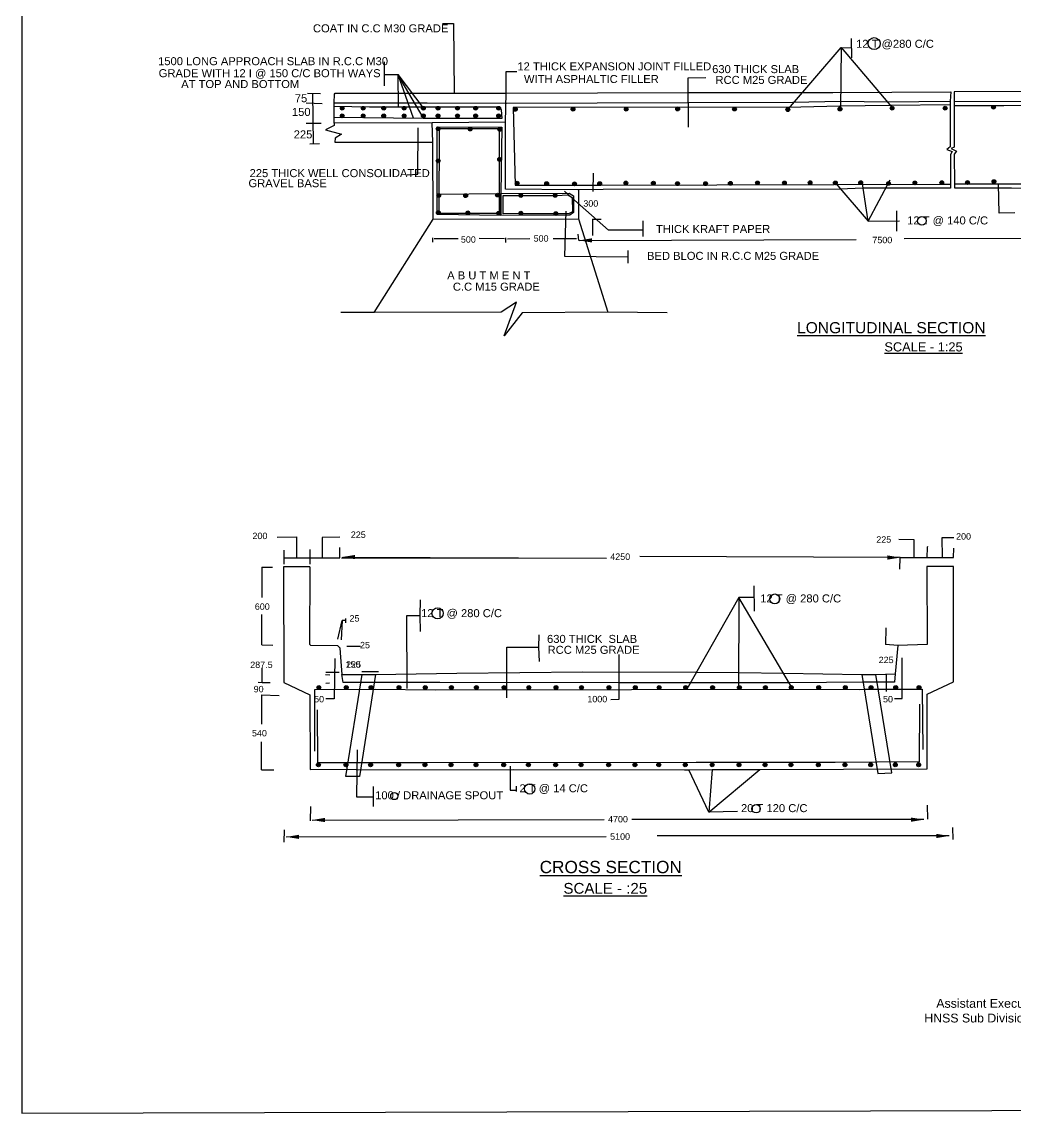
# Model space of a CAD drawing. Header units: metres. Extents: x 26925.7 to 27020.3, y 21622.1 to 21684.9.
# Drawn here: x 26925.65 to 26956.68, y 21622.14 to 21656.23 of the extents above; entities that cross this region are included whole.
import ezdxf

# ---------------------------------------------------------------- set-up
doc = ezdxf.new("R2010")
doc.units = ezdxf.units.M
doc.header["$MEASUREMENT"] = 0
doc.layers.add('DIMENSION', color=255, linetype='Continuous')
doc.styles.get("Standard").update_dxf_attribs({"font": 'arial.ttf'})
doc.styles.add('TIMES NEW ROMAN', font='times.ttf')
doc.dimstyles.new('ISO-25', dxfattribs={"dimtxt": 0.636364, "dimasz": 1, "dimexe": 1.25, "dimexo": 0.625, "dimtad": 0, "dimtih": 1, "dimtoh": 1, "dimlfac": 100, "dimtxsty": 'TIMES NEW ROMAN', "dimcen": 2.5, "dimadec": 0, "dimazin": 0, "dimtfac": 1, "dimtmove": 0, "dimatfit": 3, "dimfxl": 1, "dimarcsym": 0})

msp = doc.modelspace()

# ---------------------------------------------------------------- hatches: boundary and pattern name
h = msp.add_hatch(color=7)
h.dxf.hatch_style = 1
h.paths.add_polyline_path([(26934.988, 21635.438, 1), (26934.865, 21635.438, 1)])
h = msp.add_hatch(color=7)
h.dxf.hatch_style = 1
h.paths.add_polyline_path([(26935.844, 21635.438, 1), (26935.722, 21635.438, 1)])
h = msp.add_hatch(color=7)
h.dxf.hatch_style = 1
h.paths.add_polyline_path([(26936.616, 21635.438, 1), (26936.493, 21635.438, 1)])
h = msp.add_hatch(color=7)
h.dxf.hatch_style = 1
h.paths.add_polyline_path([(26937.492, 21635.438, 1), (26937.369, 21635.438, 1)])
h = msp.add_hatch(color=7)
h.dxf.hatch_style = 1
h.paths.add_polyline_path([(26938.312, 21635.438, 1), (26938.189, 21635.438, 1)])
h = msp.add_hatch(color=7)
h.dxf.hatch_style = 1
h.paths.add_polyline_path([(26939.129, 21635.438, 1), (26939.006, 21635.438, 1)])
h = msp.add_hatch(color=7)
h.dxf.hatch_style = 1
h.paths.add_polyline_path([(26939.909, 21635.438, 1), (26939.786, 21635.438, 1)])
h = msp.add_hatch(color=7)
h.dxf.hatch_style = 1
h.paths.add_polyline_path([(26940.775, 21635.438, 1), (26940.652, 21635.438, 1)])
h = msp.add_hatch(color=7)
h.dxf.hatch_style = 1
h.paths.add_polyline_path([(26941.547, 21635.438, 1), (26941.424, 21635.438, 1)])
h = msp.add_hatch(color=7)
h.dxf.hatch_style = 1
h.paths.add_polyline_path([(26942.395, 21635.438, 1), (26942.272, 21635.438, 1)])
h = msp.add_hatch(color=7)
h.dxf.hatch_style = 1
h.paths.add_polyline_path([(26943.192, 21635.438, 1), (26943.069, 21635.438, 1)])
h = msp.add_hatch(color=7)
h.dxf.hatch_style = 1
h.paths.add_polyline_path([(26944.048, 21635.438, 1), (26943.925, 21635.438, 1)])
h = msp.add_hatch(color=7)
h.dxf.hatch_style = 1
h.paths.add_polyline_path([(26944.871, 21635.438, 1), (26944.748, 21635.438, 1)])
h = msp.add_hatch(color=7)
h.dxf.hatch_style = 1
h.paths.add_polyline_path([(26945.617, 21635.438, 1), (26945.494, 21635.438, 1)])
h = msp.add_hatch(color=7)
h.dxf.hatch_style = 1
h.paths.add_polyline_path([(26946.445, 21635.438, 1), (26946.322, 21635.438, 1)])
h = msp.add_hatch(color=7)
h.dxf.hatch_style = 1
h.paths.add_polyline_path([(26947.284, 21635.438, 1), (26947.161, 21635.438, 1)])
h = msp.add_hatch(color=7)
h.dxf.hatch_style = 1
h.paths.add_polyline_path([(26948.124, 21635.438, 1), (26948.001, 21635.438, 1)])
h = msp.add_hatch(color=7)
h.dxf.hatch_style = 1
h.paths.add_polyline_path([(26948.938, 21635.438, 1), (26948.815, 21635.438, 1)])
h = msp.add_hatch(color=7)
h.dxf.hatch_style = 1
h.paths.add_polyline_path([(26949.744, 21635.438, 1), (26949.621, 21635.438, 1)])
h = msp.add_hatch(color=7)
h.dxf.hatch_style = 1
h.paths.add_polyline_path([(26950.6, 21635.438, 1), (26950.477, 21635.438, 1)])
h = msp.add_hatch(color=7)
h.dxf.hatch_style = 1
h.paths.add_polyline_path([(26951.431, 21635.438, 1), (26951.308, 21635.438, 1)])
h = msp.add_hatch(color=7)
h.dxf.hatch_style = 1
h.paths.add_polyline_path([(26952.237, 21635.438, 1), (26952.114, 21635.438, 1)])
h = msp.add_hatch(color=7)
h.dxf.hatch_style = 1
h.paths.add_polyline_path([(26953.005, 21635.438, 1), (26952.882, 21635.438, 1)])
h = msp.add_hatch(color=7)
h.dxf.hatch_style = 1
h.paths.add_polyline_path([(26953.735, 21635.438, 1), (26953.612, 21635.438, 1)])
h = msp.add_hatch(color=7)
h.dxf.hatch_style = 1
h.paths.add_polyline_path([(26934.976, 21633.025, 1), (26934.853, 21633.025, 1)])
h = msp.add_hatch(color=7)
h.dxf.hatch_style = 1
h.paths.add_polyline_path([(26935.832, 21633.025, 1), (26935.71, 21633.025, 1)])
h = msp.add_hatch(color=7)
h.dxf.hatch_style = 1
h.paths.add_polyline_path([(26936.604, 21633.025, 1), (26936.481, 21633.025, 1)])
h = msp.add_hatch(color=7)
h.dxf.hatch_style = 1
h.paths.add_polyline_path([(26937.48, 21633.025, 1), (26937.357, 21633.025, 1)])
h = msp.add_hatch(color=7)
h.dxf.hatch_style = 1
h.paths.add_polyline_path([(26938.3, 21633.025, 1), (26938.177, 21633.025, 1)])
h = msp.add_hatch(color=7)
h.dxf.hatch_style = 1
h.paths.add_polyline_path([(26939.117, 21633.025, 1), (26938.994, 21633.025, 1)])
h = msp.add_hatch(color=7)
h.dxf.hatch_style = 1
h.paths.add_polyline_path([(26939.897, 21633.025, 1), (26939.774, 21633.025, 1)])
h = msp.add_hatch(color=7)
h.dxf.hatch_style = 1
h.paths.add_polyline_path([(26940.763, 21633.025, 1), (26940.64, 21633.025, 1)])
h = msp.add_hatch(color=7)
h.dxf.hatch_style = 1
h.paths.add_polyline_path([(26941.535, 21633.025, 1), (26941.412, 21633.025, 1)])
h = msp.add_hatch(color=7)
h.dxf.hatch_style = 1
h.paths.add_polyline_path([(26942.383, 21633.025, 1), (26942.26, 21633.025, 1)])
h = msp.add_hatch(color=7)
h.dxf.hatch_style = 1
h.paths.add_polyline_path([(26943.18, 21633.025, 1), (26943.057, 21633.025, 1)])
h = msp.add_hatch(color=7)
h.dxf.hatch_style = 1
h.paths.add_polyline_path([(26944.036, 21633.025, 1), (26943.913, 21633.025, 1)])
h = msp.add_hatch(color=7)
h.dxf.hatch_style = 1
h.paths.add_polyline_path([(26944.859, 21633.025, 1), (26944.736, 21633.025, 1)])
h = msp.add_hatch(color=7)
h.dxf.hatch_style = 1
h.paths.add_polyline_path([(26945.605, 21633.025, 1), (26945.482, 21633.025, 1)])
h = msp.add_hatch(color=7)
h.dxf.hatch_style = 1
h.paths.add_polyline_path([(26946.433, 21633.025, 1), (26946.31, 21633.025, 1)])
h = msp.add_hatch(color=7)
h.dxf.hatch_style = 1
h.paths.add_polyline_path([(26947.272, 21633.025, 1), (26947.149, 21633.025, 1)])
h = msp.add_hatch(color=7)
h.dxf.hatch_style = 1
h.paths.add_polyline_path([(26948.112, 21633.025, 1), (26947.989, 21633.025, 1)])
h = msp.add_hatch(color=7)
h.dxf.hatch_style = 1
h.paths.add_polyline_path([(26948.926, 21633.025, 1), (26948.803, 21633.025, 1)])
h = msp.add_hatch(color=7)
h.dxf.hatch_style = 1
h.paths.add_polyline_path([(26949.732, 21633.025, 1), (26949.609, 21633.025, 1)])
h = msp.add_hatch(color=7)
h.dxf.hatch_style = 1
h.paths.add_polyline_path([(26950.588, 21633.025, 1), (26950.465, 21633.025, 1)])
h = msp.add_hatch(color=7)
h.dxf.hatch_style = 1
h.paths.add_polyline_path([(26951.419, 21633.025, 1), (26951.296, 21633.025, 1)])
h = msp.add_hatch(color=7)
h.dxf.hatch_style = 1
h.paths.add_polyline_path([(26952.225, 21633.025, 1), (26952.102, 21633.025, 1)])
h = msp.add_hatch(color=7)
h.dxf.hatch_style = 1
h.paths.add_polyline_path([(26952.993, 21633.025, 1), (26952.87, 21633.025, 1)])
h = msp.add_hatch(color=7)
h.dxf.hatch_style = 1
h.paths.add_polyline_path([(26953.723, 21633.025, 1), (26953.6, 21633.025, 1)])
at = {"layer": 'DIMENSION', "ltscale": 0.02}
h = msp.add_hatch(color=256, dxfattribs=at)
h.dxf.hatch_style = 1
h.paths.add_polyline_path([(26935.716, 21653.528, 1), (26935.599, 21653.528, 1)])
h = msp.add_hatch(color=256, dxfattribs=at)
h.dxf.hatch_style = 1
h.paths.add_polyline_path([(26935.716, 21653.291, 1), (26935.599, 21653.291, 1)])
h = msp.add_hatch(color=256, dxfattribs=at)
h.dxf.hatch_style = 1
h.paths.add_polyline_path([(26936.373, 21653.528, 1), (26936.255, 21653.528, 1)])
h = msp.add_hatch(color=256, dxfattribs=at)
h.dxf.hatch_style = 1
h.paths.add_polyline_path([(26936.373, 21653.291, 1), (26936.255, 21653.291, 1)])
h = msp.add_hatch(color=256, dxfattribs=at)
h.dxf.hatch_style = 1
h.paths.add_polyline_path([(26937.011, 21653.528, 1), (26936.893, 21653.528, 1)])
h = msp.add_hatch(color=256, dxfattribs=at)
h.dxf.hatch_style = 1
h.paths.add_polyline_path([(26937.011, 21653.291, 1), (26936.893, 21653.291, 1)])
h = msp.add_hatch(color=256, dxfattribs=at)
h.dxf.hatch_style = 1
h.paths.add_polyline_path([(26937.649, 21653.528, 1), (26937.531, 21653.528, 1)])
h = msp.add_hatch(color=256, dxfattribs=at)
h.dxf.hatch_style = 1
h.paths.add_polyline_path([(26937.649, 21653.291, 1), (26937.531, 21653.291, 1)])
h = msp.add_hatch(color=256, dxfattribs=at)
h.dxf.hatch_style = 1
h.paths.add_polyline_path([(26938.25, 21653.528, 1), (26938.133, 21653.528, 1)])
h = msp.add_hatch(color=256, dxfattribs=at)
h.dxf.hatch_style = 1
h.paths.add_polyline_path([(26938.25, 21653.291, 1), (26938.133, 21653.291, 1)])
h = msp.add_hatch(color=256, dxfattribs=at)
h.dxf.hatch_style = 1
h.paths.add_polyline_path([(26938.707, 21653.528, 1), (26938.59, 21653.528, 1)])
h = msp.add_hatch(color=256, dxfattribs=at)
h.dxf.hatch_style = 1
h.paths.add_polyline_path([(26938.707, 21653.291, 1), (26938.59, 21653.291, 1)])
h = msp.add_hatch(color=256, dxfattribs=at)
h.dxf.hatch_style = 1
h.paths.add_polyline_path([(26939.317, 21653.528, 1), (26939.199, 21653.528, 1)])
h = msp.add_hatch(color=256, dxfattribs=at)
h.dxf.hatch_style = 1
h.paths.add_polyline_path([(26939.317, 21653.291, 1), (26939.199, 21653.291, 1)])
h = msp.add_hatch(color=256, dxfattribs=at)
h.dxf.hatch_style = 1
h.paths.add_polyline_path([(26939.883, 21653.528, 1), (26939.765, 21653.528, 1)])
h = msp.add_hatch(color=256, dxfattribs=at)
h.dxf.hatch_style = 1
h.paths.add_polyline_path([(26939.883, 21653.291, 1), (26939.765, 21653.291, 1)])
h = msp.add_hatch(color=256, dxfattribs=at)
h.dxf.hatch_style = 1
h.paths.add_polyline_path([(26940.602, 21653.528, 1), (26940.484, 21653.528, 1)])
h = msp.add_hatch(color=256, dxfattribs=at)
h.dxf.hatch_style = 1
h.paths.add_polyline_path([(26940.602, 21653.291, 1), (26940.484, 21653.291, 1)])
h = msp.add_hatch(color=256, dxfattribs=at)
h.dxf.hatch_style = 1
h.paths.add_polyline_path([(26941.121, 21653.495, 1), (26941.004, 21653.495, 1)])
h = msp.add_hatch(color=256, dxfattribs=at)
h.dxf.hatch_style = 1
h.paths.add_polyline_path([(26942.925, 21653.501, 1), (26942.808, 21653.501, 1)])
h = msp.add_hatch(color=256, dxfattribs=at)
h.dxf.hatch_style = 1
h.paths.add_polyline_path([(26944.587, 21653.498, 1), (26944.469, 21653.498, 1)])
h = msp.add_hatch(color=256, dxfattribs=at)
h.dxf.hatch_style = 1
h.paths.add_polyline_path([(26946.192, 21653.506, 1), (26946.074, 21653.506, 1)])
h = msp.add_hatch(color=256, dxfattribs=at)
h.dxf.hatch_style = 1
h.paths.add_polyline_path([(26947.967, 21653.503, 1), (26947.849, 21653.503, 1)])
h = msp.add_hatch(color=256, dxfattribs=at)
h.dxf.hatch_style = 1
h.paths.add_polyline_path([(26949.634, 21653.485, 1), (26949.516, 21653.485, 1)])
h = msp.add_hatch(color=256, dxfattribs=at)
h.dxf.hatch_style = 1
h.paths.add_polyline_path([(26951.262, 21653.503, 1), (26951.145, 21653.503, 1)])
h = msp.add_hatch(color=256, dxfattribs=at)
h.dxf.hatch_style = 1
h.paths.add_polyline_path([(26952.89, 21653.532, 1), (26952.772, 21653.532, 1)])
h = msp.add_hatch(color=256, dxfattribs=at)
h.dxf.hatch_style = 1
h.paths.add_polyline_path([(26954.547, 21653.532, 1), (26954.429, 21653.532, 1)])
h = msp.add_hatch(color=256, dxfattribs=at)
h.dxf.hatch_style = 1
h.paths.add_polyline_path([(26956.057, 21653.56, 1), (26955.939, 21653.56, 1)])
h = msp.add_hatch(color=256, dxfattribs=at)
h.dxf.hatch_style = 1
h.paths.add_polyline_path([(26938.714, 21652.887, 1), (26938.596, 21652.887, 1)])
h = msp.add_hatch(color=256, dxfattribs=at)
h.dxf.hatch_style = 1
h.paths.add_polyline_path([(26939.712, 21652.879, 1), (26939.594, 21652.879, 1)])
h = msp.add_hatch(color=256, dxfattribs=at)
h.dxf.hatch_style = 1
h.paths.add_polyline_path([(26940.636, 21652.868, 1), (26940.519, 21652.868, 1)])
h = msp.add_hatch(color=256, dxfattribs=at)
h.dxf.hatch_style = 1
h.paths.add_polyline_path([(26940.633, 21651.932, 1), (26940.515, 21651.932, 1)])
h = msp.add_hatch(color=256, dxfattribs=at)
h.dxf.hatch_style = 1
h.paths.add_polyline_path([(26938.714, 21651.884, 1), (26938.596, 21651.884, 1)])
h = msp.add_hatch(color=256, dxfattribs=at)
h.dxf.hatch_style = 1
h.paths.add_polyline_path([(26956.072, 21651.238, 1), (26955.955, 21651.238, 1)])
h = msp.add_hatch(color=256, dxfattribs=at)
h.dxf.hatch_style = 1
h.paths.add_polyline_path([(26941.181, 21651.187, 1), (26941.063, 21651.187, 1)])
h = msp.add_hatch(color=256, dxfattribs=at)
h.dxf.hatch_style = 1
h.paths.add_polyline_path([(26942.101, 21651.174, 1), (26941.983, 21651.174, 1)])
h = msp.add_hatch(color=256, dxfattribs=at)
h.dxf.hatch_style = 1
h.paths.add_polyline_path([(26942.97, 21651.168, 1), (26942.853, 21651.168, 1)])
h = msp.add_hatch(color=256, dxfattribs=at)
h.dxf.hatch_style = 1
h.paths.add_polyline_path([(26943.757, 21651.174, 1), (26943.64, 21651.174, 1)])
h = msp.add_hatch(color=256, dxfattribs=at)
h.dxf.hatch_style = 1
h.paths.add_polyline_path([(26944.576, 21651.193, 1), (26944.458, 21651.193, 1)])
h = msp.add_hatch(color=256, dxfattribs=at)
h.dxf.hatch_style = 1
h.paths.add_polyline_path([(26945.433, 21651.187, 1), (26945.315, 21651.187, 1)])
h = msp.add_hatch(color=256, dxfattribs=at)
h.dxf.hatch_style = 1
h.paths.add_polyline_path([(26946.188, 21651.174, 1), (26946.071, 21651.174, 1)])
h = msp.add_hatch(color=256, dxfattribs=at)
h.dxf.hatch_style = 1
h.paths.add_polyline_path([(26947.064, 21651.174, 1), (26946.946, 21651.174, 1)])
h = msp.add_hatch(color=256, dxfattribs=at)
h.dxf.hatch_style = 1
h.paths.add_polyline_path([(26947.84, 21651.182, 1), (26947.722, 21651.182, 1)])
h = msp.add_hatch(color=256, dxfattribs=at)
h.dxf.hatch_style = 1
h.paths.add_polyline_path([(26948.685, 21651.197, 1), (26948.568, 21651.197, 1)])
h = msp.add_hatch(color=256, dxfattribs=at)
h.dxf.hatch_style = 1
h.paths.add_polyline_path([(26949.526, 21651.195, 1), (26949.409, 21651.195, 1)])
h = msp.add_hatch(color=256, dxfattribs=at)
h.dxf.hatch_style = 1
h.paths.add_polyline_path([(26950.329, 21651.204, 1), (26950.211, 21651.204, 1)])
h = msp.add_hatch(color=256, dxfattribs=at)
h.dxf.hatch_style = 1
h.paths.add_polyline_path([(26951.119, 21651.196, 1), (26951.002, 21651.196, 1)])
h = msp.add_hatch(color=256, dxfattribs=at)
h.dxf.hatch_style = 1
h.paths.add_polyline_path([(26951.909, 21651.204, 1), (26951.792, 21651.204, 1)])
h = msp.add_hatch(color=256, dxfattribs=at)
h.dxf.hatch_style = 1
h.paths.add_polyline_path([(26952.78, 21651.18, 1), (26952.662, 21651.18, 1)])
h = msp.add_hatch(color=256, dxfattribs=at)
h.dxf.hatch_style = 1
h.paths.add_polyline_path([(26953.603, 21651.196, 1), (26953.485, 21651.196, 1)])
h = msp.add_hatch(color=256, dxfattribs=at)
h.dxf.hatch_style = 1
h.paths.add_polyline_path([(26954.441, 21651.204, 1), (26954.323, 21651.204, 1)])
h = msp.add_hatch(color=256, dxfattribs=at)
h.dxf.hatch_style = 1
h.paths.add_polyline_path([(26955.245, 21651.208, 1), (26955.127, 21651.208, 1)])
h = msp.add_hatch(color=256, dxfattribs=at)
h.dxf.hatch_style = 1
h.paths.add_polyline_path([(26938.731, 21650.803, 1), (26938.613, 21650.803, 1)])
h = msp.add_hatch(color=256, dxfattribs=at)
h.dxf.hatch_style = 1
h.paths.add_polyline_path([(26939.57, 21650.799, 1), (26939.452, 21650.799, 1)])
h = msp.add_hatch(color=256, dxfattribs=at)
h.dxf.hatch_style = 1
h.paths.add_polyline_path([(26940.564, 21650.816, 1), (26940.446, 21650.816, 1)])
h = msp.add_hatch(color=256, dxfattribs=at)
h.dxf.hatch_style = 1
h.paths.add_polyline_path([(26941.292, 21650.803, 1), (26941.174, 21650.803, 1)])
h = msp.add_hatch(color=256, dxfattribs=at)
h.dxf.hatch_style = 1
h.paths.add_polyline_path([(26942.366, 21650.806, 1), (26942.249, 21650.806, 1)])
h = msp.add_hatch(color=256, dxfattribs=at)
h.dxf.hatch_style = 1
h.paths.add_polyline_path([(26938.718, 21650.266, 1), (26938.6, 21650.266, 1)])
h = msp.add_hatch(color=256, dxfattribs=at)
h.dxf.hatch_style = 1
h.paths.add_polyline_path([(26939.638, 21650.263, 1), (26939.521, 21650.263, 1)])
h = msp.add_hatch(color=256, dxfattribs=at)
h.dxf.hatch_style = 1
h.paths.add_polyline_path([(26940.603, 21650.249, 1), (26940.486, 21650.249, 1)])
h = msp.add_hatch(color=256, dxfattribs=at)
h.dxf.hatch_style = 1
h.paths.add_polyline_path([(26941.295, 21650.253, 1), (26941.177, 21650.253, 1)])
h = msp.add_hatch(color=256, dxfattribs=at)
h.dxf.hatch_style = 1
h.paths.add_polyline_path([(26942.386, 21650.239, 1), (26942.268, 21650.239, 1)])

# ---------------------------------------------------------------- linework, layer by layer
for centre in [(26934.926, 21635.438), (26935.783, 21635.438), (26936.555, 21635.438), (26937.431, 21635.438), (26938.251, 21635.438), (26939.068, 21635.438), (26939.848, 21635.438), (26940.713, 21635.438), (26941.485, 21635.438), (26942.333, 21635.438), (26943.13, 21635.438), (26943.987, 21635.438), (26944.81, 21635.438), (26945.556, 21635.438), (26946.383, 21635.438), (26947.223, 21635.438), (26948.062, 21635.438), (26948.876, 21635.438), (26949.682, 21635.438), (26950.539, 21635.438), (26951.37, 21635.438), (26952.175, 21635.438), (26952.944, 21635.438), (26953.673, 21635.438), (26934.914, 21633.025), (26935.771, 21633.025), (26936.543, 21633.025), (26937.419, 21633.025), (26938.239, 21633.025), (26939.056, 21633.025), (26939.836, 21633.025), (26940.701, 21633.025), (26941.473, 21633.025), (26942.321, 21633.025), (26943.118, 21633.025), (26943.975, 21633.025), (26944.798, 21633.025), (26945.544, 21633.025), (26946.371, 21633.025), (26947.211, 21633.025), (26948.05, 21633.025), (26948.865, 21633.025), (26949.67, 21633.025), (26950.527, 21633.025), (26951.358, 21633.025), (26952.163, 21633.025), (26952.932, 21633.025), (26953.661, 21633.025)]:
    msp.add_circle(centre, 0.0615)
msp.add_lwpolyline([(27020.323, 21684.907), (26925.65, 21684.649), (26925.65, 21622.145), (27020.323, 21622.402)], close=True, dxfattribs=at)
for points in [[(26938.794, 21656.171), (26939.128, 21656.177), (26939.149, 21654.002)], [(26951.556, 21655.711), (26951.563, 21655.107)], [(26949.594, 21653.505), (26951.244, 21655.421)], [(26951.244, 21655.421), (26951.221, 21653.487)], [(26951.244, 21655.421), (26951.559, 21655.412)], [(26951.244, 21655.421), (26952.879, 21653.497)], [(26936.962, 21654.978), (26936.963, 21654.227)], [(26940.779, 21654.003), (26940.779, 21654.68), (26941.111, 21654.68)], [(26936.962, 21654.584), (26937.394, 21654.585), (26938.208, 21653.511)], [(26938.187, 21653.243), (26937.394, 21654.585)], [(26937.394, 21654.585), (26937.872, 21653.231)], [(26937.394, 21654.585), (26937.403, 21653.564)], [(26947.015, 21654.479), (26946.454, 21654.466), (26946.462, 21652.94)], [(26934.577, 21654), (26934.983, 21653.988)], [(26934.756, 21652.423), (26934.74, 21653.995)], [(26935.417, 21653.966), (26935.436, 21653.995), (26937.154, 21654.002), (26939.149, 21654.002), (26940.779, 21654.003), (26946.485, 21654.015), (26950.978, 21654.023), (26954.666, 21654.039), (26954.647, 21653.747), (26954.647, 21653.635), (26954.65, 21652.321), (26954.54, 21652.238), (26954.712, 21652.179), (26954.657, 21652.082), (26954.659, 21651.161), (26954.659, 21651.034), (26952.618, 21651.03), (26951.919, 21651.028), (26951.199, 21651.002), (26943.804, 21650.987), (26943.021, 21650.984), (26940.759, 21651.003), (26940.76, 21653.092), (26938.469, 21653.072), (26935.404, 21653.066), (26935.404, 21653.237), (26935.404, 21653.594), (26935.404, 21653.701), (26935.417, 21653.966)], [(26940.76, 21653.092), (26940.779, 21654.003)], [(26954.768, 21654.036), (26954.765, 21653.741), (26954.765, 21653.616), (26954.766, 21652.314), (26954.674, 21652.267), (26954.843, 21652.189), (26954.772, 21652.099), (26954.777, 21651.162), (26954.778, 21651.041), (26956.557, 21651.044), (26961.872, 21651.035), (26964.162, 21651.052), (26964.16, 21654.054), (26962.965, 21654.052), (26960.879, 21654.05), (26954.768, 21654.036)], [(26934.53, 21653.697), (26935.032, 21653.678)], [(26935.404, 21653.701), (26937.397, 21653.701), (26938.306, 21653.701), (26940.793, 21653.691), (26946.453, 21653.706), (26949.73, 21653.715), (26951.23, 21653.745), (26952.683, 21653.725), (26954.647, 21653.747)], [(26954.765, 21653.741), (26960.438, 21653.75), (26964.221, 21653.763)], [(26935.404, 21653.594), (26936.509, 21653.575), (26940.579, 21653.575), (26940.626, 21653.481), (26940.643, 21653.213), (26938.186, 21653.204), (26935.404, 21653.237)], [(26954.647, 21653.635), (26952.779, 21653.614), (26951.203, 21653.595), (26949.579, 21653.553), (26946.117, 21653.562), (26940.998, 21653.553), (26941.054, 21651.128), (26943.697, 21651.128), (26951.026, 21651.143), (26954.359, 21651.157), (26954.659, 21651.161)], [(26954.765, 21653.616), (26956.324, 21653.616), (26963.919, 21653.628), (26963.89, 21651.175), (26960.918, 21651.158), (26954.777, 21651.162)], [(26934.527, 21653.065), (26935.003, 21653.058)], [(26935.404, 21653.066), (26935.404, 21652.993), (26935.139, 21652.855), (26935.632, 21652.718), (26935.433, 21652.597), (26935.431, 21652.464), (26938.486, 21652.471), (26938.469, 21653.072)], [(26937.684, 21651.453), (26938.016, 21651.472), (26938.033, 21652.919)], [(26938.618, 21650.215), (26938.625, 21652.944), (26940.639, 21652.935), (26940.611, 21650.862), (26940.611, 21650.181), (26938.618, 21650.215)], [(26940.573, 21650.253), (26940.565, 21652.887), (26938.68, 21652.887), (26938.676, 21650.256), (26940.573, 21650.253)], [(26934.646, 21652.422), (26934.946, 21652.424)], [(26938.493, 21650.06), (26938.486, 21652.471)], [(26943.499, 21651.5), (26943.482, 21650.93)], [(26952.083, 21650), (26952.773, 21651.295)], [(26945.043, 21649.724), (26943.978, 21649.717), (26942.916, 21650.654), (26942.596, 21650.936)], [(26943.032, 21650.985), (26943.04, 21650.07)], [(26951.07, 21651.18), (26952.083, 21650), (26953.061, 21650.016)], [(26952.083, 21650), (26951.894, 21651.242)], [(26956.662, 21650.258), (26956.173, 21650.254), (26956.157, 21651.161)], [(26938.62, 21650.848), (26940.611, 21650.862)], [(26940.611, 21650.862), (26942.746, 21650.871), (26942.88, 21650.796), (26942.877, 21650.269), (26942.764, 21650.184), (26941.256, 21650.188), (26940.611, 21650.181), (26940.611, 21650.862)], [(26940.682, 21650.799), (26942.346, 21650.805), (26942.699, 21650.825), (26942.837, 21650.74), (26942.85, 21650.297), (26942.749, 21650.237), (26940.689, 21650.23), (26940.682, 21650.799)], [(26942.638, 21650.319), (26942.599, 21648.912), (26944.576, 21648.884)], [(26952.971, 21650.32), (26952.973, 21649.689)], [(26936.653, 21647.148), (26938.493, 21650.06), (26943.04, 21650.07), (26943.95, 21647.156)], [(26943.475, 21650.064), (26943.742, 21650.063)], [(26943.475, 21650.064), (26943.475, 21649.552)], [(26945.043, 21650.011), (26945.042, 21649.527)], [(26943.015, 21649.593), (26943.033, 21649.395)], [(26938.48, 21649.479), (26938.475, 21649.342)], [(26938.532, 21649.46), (26939.278, 21649.46)], [(26940.722, 21649.455), (26939.935, 21649.46)], [(26940.756, 21649.479), (26940.756, 21649.339)], [(26940.824, 21649.452), (26941.521, 21649.459)], [(26942.972, 21649.448), (26942.244, 21649.452)], [(26944.576, 21649.086), (26944.576, 21648.884), (26944.576, 21648.694)], [(26945.804, 21647.144), (26943.95, 21647.156), (26941.281, 21647.143), (26940.711, 21646.416), (26941.099, 21647.474), (26940.618, 21647.16), (26936.653, 21647.148), (26935.612, 21647.15)], [(26933.628, 21640.134), (26934.234, 21640.141), (26934.234, 21639.504)], [(26935.578, 21640.133), (26935.028, 21640.121), (26935.033, 21639.497)], [(26953.038, 21640.068), (26953.512, 21640.059), (26953.512, 21639.499)], [(26954.409, 21639.5), (26954.396, 21640.118), (26954.756, 21640.123)], [(26933.831, 21639.731), (26933.831, 21639.295)], [(26934.643, 21639.746), (26934.646, 21639.295)], [(26935.577, 21639.815), (26935.576, 21639.485)], [(26953.073, 21639.137), (26953.086, 21639.496), (26953.917, 21639.501), (26954.745, 21639.498), (26954.762, 21639.789)], [(26953.936, 21639.841), (26953.931, 21639.811), (26953.917, 21639.501)], [(26933.831, 21639.491), (26935.578, 21639.483)], [(26935.636, 21639.487), (26943.908, 21639.482)], [(26933.142, 21639.199), (26933.142, 21638.244)], [(26933.142, 21639.199), (26933.484, 21639.199)], [(26934.643, 21639.202), (26933.828, 21639.204), (26933.831, 21635.597), (26934.641, 21635.211), (26934.657, 21632.876), (26935.794, 21632.883), (26936.095, 21632.879), (26936.224, 21632.867), (26941.008, 21632.877), (26946.349, 21632.87), (26946.482, 21632.872), (26947.213, 21632.882), (26948.701, 21632.876), (26953.922, 21632.9), (26953.928, 21635.228), (26954.748, 21635.612), (26954.746, 21639.215), (26953.915, 21639.22), (26953.925, 21636.782), (26953.007, 21636.752), (26952.628, 21636.776)], [(26934.643, 21639.202), (26934.64, 21636.791), (26934.665, 21636.762), (26935.511, 21636.754), (26935.579, 21636.674), (26935.588, 21636.524), (26935.649, 21635.849)], [(26948.508, 21638.618), (26948.526, 21637.823)], [(26938.104, 21637.192), (26938.087, 21637.688), (26938.102, 21638.172)], [(26948.535, 21638.254), (26948.041, 21638.247), (26946.423, 21635.382)], [(26948.041, 21638.247), (26948.039, 21635.386)], [(26949.729, 21635.382), (26948.041, 21638.247)], [(26933.147, 21636.768), (26933.142, 21637.717)], [(26937.684, 21635.403), (26937.672, 21637.688), (26938.087, 21637.688)], [(26935.52, 21636.944), (26935.652, 21637.535)], [(26935.759, 21637.531), (26935.652, 21637.535), (26935.623, 21636.932)], [(26935.757, 21637.593), (26935.761, 21637.461)], [(26952.634, 21637.297), (26952.628, 21636.776)], [(26941.816, 21636.253), (26941.802, 21636.699), (26941.812, 21637.086)], [(26933.147, 21636.768), (26933.494, 21636.765)], [(26953.007, 21636.752), (26952.925, 21635.868), (26952.903, 21635.603), (26952.34, 21635.601), (26951.928, 21635.6), (26949.633, 21635.589), (26948.051, 21635.589), (26946.499, 21635.589), (26944.284, 21635.587), (26938.702, 21635.595), (26935.682, 21635.593), (26935.649, 21635.849), (26936.277, 21635.849), (26936.697, 21635.849), (26939.241, 21635.884), (26943.17, 21635.928), (26946.709, 21635.913), (26948.045, 21635.911), (26949.445, 21635.883), (26951.882, 21635.849), (26952.322, 21635.846), (26952.925, 21635.868)], [(26935.806, 21636.732), (26936.224, 21636.725)], [(26940.795, 21635.119), (26940.794, 21636.699), (26941.802, 21636.699)], [(26935.429, 21636.347), (26935.405, 21635.088), (26935.148, 21635.088)], [(26944.043, 21635.068), (26944.308, 21635.074), (26944.303, 21636.464)], [(26952.903, 21635.096), (26953.143, 21635.093), (26953.143, 21636.362)], [(26933.152, 21635.594), (26933.156, 21636.045)], [(26933.029, 21635.606), (26933.152, 21635.594), (26933.41, 21635.594)], [(26935.134, 21635.847), (26935.272, 21635.837)], [(26935.15, 21635.916), (26935.564, 21635.914)], [(26936.277, 21635.849), (26936.697, 21635.849), (26936.192, 21632.66), (26935.767, 21632.662), (26936.277, 21635.849)], [(26936.794, 21635.928), (26936.266, 21635.928)], [(26951.882, 21635.849), (26952.383, 21632.75), (26952.818, 21632.77), (26952.322, 21635.846)], [(26952.648, 21635.83), (26952.65, 21635.318)], [(26934.799, 21635.373), (26936.681, 21635.385), (26938.57, 21635.365), (26944.697, 21635.378), (26948.011, 21635.386), (26951.816, 21635.376), (26951.956, 21635.389), (26952.381, 21635.389), (26953.767, 21635.389), (26953.79, 21633.502)], [(26934.806, 21633.446), (26934.799, 21635.373)], [(26935.149, 21635.578), (26935.255, 21635.583)], [(26933.138, 21635.211), (26933.131, 21634.29)], [(26933.138, 21635.211), (26933.688, 21635.188)], [(26953.686, 21634.915), (26953.681, 21633.118), (26951.055, 21633.093), (26946.708, 21633.092), (26938.319, 21633.084), (26934.893, 21633.084), (26934.884, 21634.741)], [(26933.138, 21632.866), (26933.138, 21633.743)], [(26936.126, 21633.488), (26936.105, 21632.028), (26936.623, 21632.028)], [(26933.138, 21632.866), (26933.522, 21632.862)], [(26940.902, 21632.98), (26940.9, 21632.228), (26941.089, 21632.228)], [(26948.006, 21631.562), (26947.105, 21631.548), (26946.482, 21632.872)], [(26947.213, 21632.882), (26947.105, 21631.548)], [(26947.105, 21631.548), (26948.701, 21632.876)], [(26936.623, 21632.348), (26936.623, 21632.028), (26936.623, 21631.722)], [(26941.089, 21632.354), (26941.089, 21632.228), (26941.089, 21632.188)], [(26934.669, 21631.724), (26934.653, 21631.273)], [(26953.924, 21631.759), (26953.94, 21631.329)], [(26933.847, 21630.993), (26933.837, 21630.612)], [(26954.721, 21631.062), (26954.723, 21630.691)]]:
    msp.add_lwpolyline(points, dxfattribs=at)
for centre, radius in [((26952.271, 21655.546), 0.187), ((26935.658, 21653.528), 0.0589), ((26935.658, 21653.291), 0.0589), ((26936.314, 21653.528), 0.0589), ((26936.314, 21653.291), 0.0589), ((26936.952, 21653.528), 0.0589), ((26936.952, 21653.291), 0.0589), ((26937.59, 21653.528), 0.0589), ((26937.59, 21653.291), 0.0589), ((26938.192, 21653.528), 0.0589), ((26938.192, 21653.291), 0.0589), ((26938.649, 21653.528), 0.0589), ((26938.649, 21653.291), 0.0589), ((26939.258, 21653.528), 0.0589), ((26939.258, 21653.291), 0.0589), ((26939.824, 21653.528), 0.0589), ((26939.824, 21653.291), 0.0589), ((26940.543, 21653.528), 0.0589), ((26940.543, 21653.291), 0.0589), ((26941.062, 21653.495), 0.0589), ((26942.866, 21653.501), 0.0589), ((26944.528, 21653.498), 0.0589), ((26946.133, 21653.506), 0.0589), ((26947.908, 21653.503), 0.0589), ((26949.575, 21653.485), 0.0589), ((26951.203, 21653.503), 0.0589), ((26952.831, 21653.532), 0.0589), ((26954.488, 21653.532), 0.0589), ((26955.998, 21653.56), 0.0589), ((26938.655, 21652.887), 0.0589), ((26939.653, 21652.879), 0.0589), ((26940.577, 21652.868), 0.0589), ((26940.574, 21651.932), 0.0589), ((26938.655, 21651.884), 0.0589), ((26956.013, 21651.238), 0.0589), ((26941.122, 21651.187), 0.0589), ((26942.042, 21651.174), 0.0589), ((26942.912, 21651.168), 0.0589), ((26943.699, 21651.174), 0.0589), ((26944.517, 21651.193), 0.0589), ((26945.374, 21651.187), 0.0589), ((26946.129, 21651.174), 0.0589), ((26947.005, 21651.174), 0.0589), ((26947.781, 21651.182), 0.0589), ((26948.627, 21651.197), 0.0589), ((26949.468, 21651.195), 0.0589), ((26950.27, 21651.204), 0.0589), ((26951.06, 21651.196), 0.0589), ((26951.851, 21651.204), 0.0589), ((26952.721, 21651.18), 0.0589), ((26953.544, 21651.196), 0.0589), ((26954.382, 21651.204), 0.0589), ((26955.186, 21651.208), 0.0589), ((26938.672, 21650.803), 0.0589), ((26939.511, 21650.799), 0.0589), ((26940.505, 21650.816), 0.0589), ((26941.233, 21650.803), 0.0589), ((26942.308, 21650.806), 0.0589), ((26938.659, 21650.266), 0.0589), ((26939.58, 21650.263), 0.0589), ((26940.544, 21650.249), 0.0589), ((26941.236, 21650.253), 0.0589), ((26942.327, 21650.239), 0.0589), ((26953.764, 21650.01), 0.136), ((26949.167, 21638.206), 0.153), ((26938.635, 21637.755), 0.174), ((26937.283, 21632.048), 0.112)]:
    msp.add_circle(centre, radius, dxfattribs=at)
at = {"layer": 'DIMENSION'}
for centre, radius in [((26941.512, 21632.271), 0.161), ((26948.584, 21631.652), 0.131)]:
    msp.add_circle(centre, radius, dxfattribs=at)

# ---------------------------------------------------------------- texts
for s, p in [('COAT IN C.C M30 GRADE', (26934.743, 21655.899)), ('12 T @280 C/C', (26951.706, 21655.416)), ('1500 LONG APPROACH SLAB IN R.C.C M30', (26929.906, 21654.873)), ('GRADE WITH 12 I @ 150 C/C BOTH WAYS', (26929.925, 21654.498)), ('12 THICK EXPANSION JOINT FILLED', (26941.128, 21654.711)), ('630 THICK SLAB', (26947.211, 21654.625)), ('AT TOP AND BOTTOM', (26930.628, 21654.159)), ('WITH ASPHALTIC FILLER', (26941.333, 21654.316)), ('RCC M25 GRADE', (26947.315, 21654.288)), ('225 THICK WELL CONSOLIDATED', (26932.764, 21651.377)), ('GRAVEL BASE', (26932.729, 21651.062)), ('12 T @ 140 C/C', (26953.301, 21649.9)), ('THICK KRAFT PAPER', (26945.455, 21649.632)), ('BED BLOC IN R.C.C M25 GRADE', (26945.177, 21648.793)), ('A B U T M E N T', (26938.935, 21648.184)), ('C.C M15 GRADE', (26939.113, 21647.831)), ('12 T @ 280 C/C', (26948.712, 21638.095)), ('12 T @ 280 C/C', (26938.119, 21637.635)), ('100 / DRAINAGE SPOUT', (26936.686, 21631.947)), ('2 T @ 14 C/C', (26941.193, 21632.166)), ('20 T 120 C/C', (26948.112, 21631.546))]:
    msp.add_text(s, height=0.25, dxfattribs=at).set_placement(p)
at = {"layer": 'DIMENSION', "ltscale": 0.02, "attachment_point": 1}
for s, width, insert, char_height in [('75', 18.90996, (26934.177, 21653.967), 0.25), ('150', 18.90996, (26934.086, 21653.538), 0.25), ('225', 18.90996, (26934.142, 21652.837), 0.25), ('300', 5.88024, (26943.188, 21650.655), 0.2), ('500', 5.88024, (26941.635, 21649.562), 0.2), ('500', 5.88024, (26939.364, 21649.53), 0.2), ('\\pi-0.6,l0.8,t0.8;7500', 5.88024, (26952.015, 21649.513), 0.2), ('{\\LLONGITUDINAL SECTION}', 5.88024, (26949.863, 21646.849), 0.34797), ('\\pi-0.85886,l1.14514,t1.14514;{\\LSCALE - 1:25}', 5.88024, (26952.303, 21646.219), 0.28629), ('\\pi-0.6,l0.8,t0.8;200', 5.88024, (26932.653, 21640.273), 0.2), ('\\pi-0.6,l0.8,t0.8;225', 5.88024, (26935.726, 21640.311), 0.2), ('\\pi-0.6,l0.8,t0.8;225', 5.88024, (26952.138, 21640.161), 0.2), ('\\pi-0.6,l0.8,t0.8;200', 5.88024, (26954.63, 21640.257), 0.2), ('\\pi-0.6,l0.8,t0.8;4250', 5.88024, (26943.829, 21639.624), 0.2), ('\\pi-0.6,l0.8,t0.8;600', 5.88024, (26932.727, 21638.064), 0.2), ('\\pi-0.6,l0.8,t0.8;25', 5.88024, (26935.686, 21637.698), 0.2), ('\\pi-0.6,l0.8,t0.8;25', 5.88024, (26936.013, 21636.863), 0.2), ('\\pi-0.6,l0.8,t0.8;225', 5.88024, (26952.212, 21636.399), 0.2), ('\\pi-0.6,l0.8,t0.8;287.5', 5.88024, (26932.584, 21636.247), 0.2), ('\\pi-0.6,l0.8,t0.8;150', 5.88024, (26935.56, 21636.257), 0.2), ('\\pi-0.6,l0.8,t0.8;225', 5.88024, (26935.578, 21636.257), 0.2), ('\\pi-0.6,l0.8,t0.8;90', 5.88024, (26932.691, 21635.489), 0.2), ('\\pi-0.6,l0.8,t0.8;50', 5.88024, (26934.579, 21635.175), 0.2), ('\\pi-0.6,l0.8,t0.8;1000', 5.88024, (26943.113, 21635.177), 0.2), ('\\pi-0.6,l0.8,t0.8;50', 5.88024, (26952.348, 21635.173), 0.2), ('\\pi-0.6,l0.8,t0.8;540', 5.88024, (26932.638, 21634.111), 0.2), ('\\pi-0.6,l0.8,t0.8;4700', 5.88024, (26943.759, 21631.425), 0.2), ('\\pi-0.6,l0.8,t0.8;5100', 5.88024, (26943.824, 21630.884), 0.2), ('\\pi-1.15185,l1.5358,t1.5358;{\\LCROSS SECTION}', 5.88024, (26941.44, 21630.024), 0.38395), ('\\pi-1.00979,l1.34639,t1.34639;{\\LSCALE - :25}', 5.88024, (26942.231, 21629.335), 0.3366), ('\\pi-0.82681,l1.10241,t1.10241;Assistant Executive Engineer', 5.88024, (26953.936, 21625.712), 0.2756), ('\\pi-0.82681,l1.10241,t1.10241;HNSS Sub Division -IV, Guntakal', 6.07825, (26953.561, 21625.253), 0.2756)]:
    msp.add_mtext_dynamic_manual_height_columns(s, width=width, gutter_width=1, heights=[0], dxfattribs=dict(at, insert=insert, char_height=char_height))
at = {"layer": 'DIMENSION', "char_height": 0.25, "attachment_point": 1}
for s, insert in [('\\pi-0.75,l1,t1;630 THICK  SLAB', (26941.804, 21637.081)), ('\\pi-0.75,l1,t1;RCC M25 GRADE', (26941.822, 21636.74))]:
    msp.add_mtext_dynamic_manual_height_columns(s, width=5.88024, gutter_width=1, heights=[0], dxfattribs=dict(at, insert=insert))

# ---------------------------------------------------------------- leaders
at = {"layer": 'DIMENSION', "ltscale": 0.02}
for points in [[(26943.058, 21649.4), (26951.71, 21649.429)], [(26961.77, 21649.469), (26953.211, 21649.447)], [(26935.656, 21639.513), (26943.908, 21639.482)], [(26953.086, 21639.496), (26944.951, 21639.53)], [(26934.717, 21631.299), (26943.84, 21631.319)], [(26953.824, 21631.311), (26944.701, 21631.315)], [(26933.911, 21630.773), (26943.896, 21630.783)], [(26954.611, 21630.802), (26945.489, 21630.806)]]:
    msp.add_leader(points, dimstyle='ISO-25', override={"dimasz": 0.4}, dxfattribs=at)

doc.saveas('drawing.dxf')
